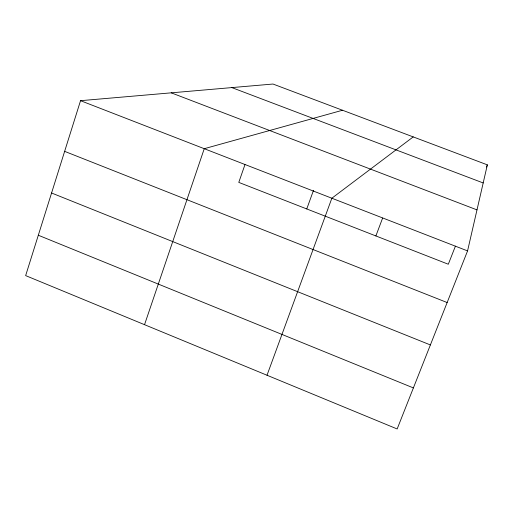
<?xml version="1.0" encoding="UTF-8"?>
<svg xmlns="http://www.w3.org/2000/svg" width="513" height="513" viewBox="0 0 513 513"><rect width="100%" height="100%" fill="white"/><g stroke="black" fill="none" stroke-linecap="round" stroke-linejoin="round"><path stroke-width="0.77" d="M467.567 250.902L487.35 164.853L272.999 84.036L80.541 100.683L25.65 275.609L397.158 428.964L467.567 250.902L80.541 100.683M144.531 324.678L204.257 148.699L342.517 110.244M244.964 164.622L238.782 182.391L448.311 264.24L455.429 246.125M306.761 208.945L313.488 190.374M267.017 375.24L331.853 198.223L413.228 136.907M375.882 235.942L382.621 218.057M486.491 167.039L487.35 164.853M231.831 87.595L483.188 182.949M171.246 92.834L476.994 209.888M64.638 151.354L447.15 302.542M51.569 192.997L430.381 344.941M38.315 235.236L413.388 387.918"/></g></svg>
